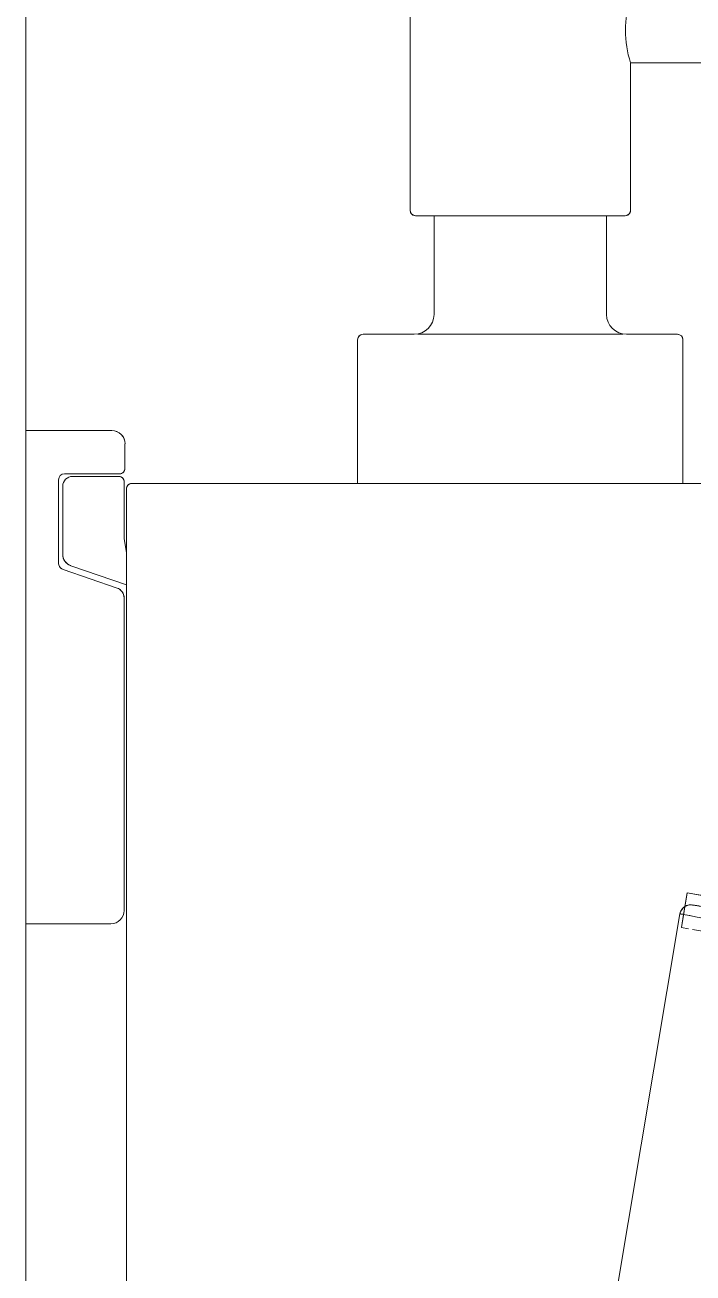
# Model space of a CAD drawing. Header units: millimetres. Extents: x 0 to 102275, y -2706 to 7916.
# Drawn here: x 73992 to 74053.1, y 781.2 to 895.3 of the extents above; entities that cross this region are included whole.
import ezdxf

# ---------------------------------------------------------------- set-up
doc = ezdxf.new("R2010")
doc.units = ezdxf.units.MM
for name, color, linetype, lineweight in [('0-1', 7, 'Continuous', 9), ('A-WALL-PATT', 7, 'Continuous', 9), ('I-WALL', 7, 'Continuous', 9), ('P-SANR-FIXT', 7, 'Continuous', 9)]:
    doc.layers.add(name, color=color, linetype=linetype, lineweight=lineweight)
doc.layers.add('A-GENM', color=7, linetype='Continuous', lineweight=9, true_color=0x260000)

# ---------------------------------------------------------------- blocks, each defined once
blk = doc.blocks.new('смеситель для раковины - Default-30615600-Развертка 1_15-1')
at = {"layer": '0-1'}
for p, q in [((70511.44, 815.93), (70511.11, 813.96)), ((70511.92, 814.84), (70512.71, 814.7)), ((70510.77, 814.01), (70500.51, 752.71)), ((70511.11, 813.96), (70510.91, 812.77))]:
    blk.add_line(p, q, dxfattribs=at)
at = {"layer": '0-1', "flags": 128}
blk.add_lwpolyline([(70511.92, 814.84), (70512.98, 814.66), (70513.2, 814.62)], dxfattribs=at)
at = {"layer": 'P-SANR-FIXT'}
for p, q in [((70511.44, 815.93), (70513.45, 815.59)), ((70512.44, 815.76), (70511.44, 815.93)), ((70511.55, 812.66), (70510.91, 812.77)), ((70510.91, 812.77), (70511.55, 812.66)), ((70514.69, 812.13), (70511.92, 812.6)), ((70511.92, 812.6), (70514.69, 812.13))]:
    blk.add_line(p, q, dxfattribs=at)
at = {"layer": 'P-SANR-FIXT', "flags": 128}
blk.add_lwpolyline([(70510.77, 814.01), (70510.77, 814.01), (70510.77, 814.01)], dxfattribs=at)
blk.add_lwpolyline([(70510.77, 814.01), (70510.77, 814.01), (70510.77, 814.01)], dxfattribs=at)
at = {"layer": 'P-SANR-FIXT'}
for points, knots in [([(70510.77, 814.01), (70510.81, 814.2), (70510.94, 814.47), (70511.23, 814.71), (70511.54, 814.84), (70511.79, 814.86), (70511.93, 814.83)], [0, 0, 0, 0, 0.363636, 0.545455, 0.727273, 1, 1, 1, 1]), ([(70510.77, 814.01), (70510.81, 814.2), (70510.94, 814.47), (70511.23, 814.71), (70511.54, 814.84), (70511.79, 814.86), (70511.93, 814.83)], [0, 0, 0, 0, 0.363636, 0.545455, 0.727273, 1, 1, 1, 1]), ([(70510.77, 814.01), (70510.81, 814.2), (70510.94, 814.46), (70511.24, 814.71), (70511.54, 814.84), (70511.79, 814.86), (70511.93, 814.83)], [0, 0, 0, 0, 0.363636, 0.545455, 0.727273, 1, 1, 1, 1]), ([(70510.77, 814.01), (70510.81, 814.2), (70510.94, 814.46), (70511.24, 814.71), (70511.54, 814.84), (70511.79, 814.86), (70511.93, 814.83)], [0, 0, 0, 0, 0.363636, 0.545455, 0.727273, 1, 1, 1, 1]), ([(70510.77, 814.01), (70510.81, 814.2), (70510.94, 814.46), (70511.24, 814.71), (70511.54, 814.84), (70511.79, 814.86), (70511.93, 814.83)], [0, 0, 0, 0, 0.363636, 0.545455, 0.727273, 1, 1, 1, 1]), ([(70510.77, 814.01), (70510.81, 814.2), (70510.94, 814.47), (70511.16, 814.65), (70511.24, 814.7)], [0, 0, 0, 0, 0.3636364, 0.5454545, 0.5454545, 0.5454545, 0.5454545]), ([(70510.77, 814.01), (70510.81, 814.2), (70510.94, 814.46), (70511.16, 814.65), (70511.24, 814.7)], [0, 0, 0, 0, 0.3636364, 0.5454545, 0.5454545, 0.5454545, 0.5454545])]:
    blk.add_open_spline(points, degree=3, knots=knots, dxfattribs=at)
for points in [[(70511.24, 814.7), (70511.32, 814.75), (70511.41, 814.79), (70511.5, 814.81)], [(70511.24, 814.7), (70511.32, 814.75), (70511.41, 814.79), (70511.5, 814.81)], [(70511.5, 814.81), (70511.64, 814.85), (70511.79, 814.86), (70511.93, 814.83)], [(70511.5, 814.81), (70511.64, 814.85), (70511.79, 814.86), (70511.93, 814.83)], [(70511.5, 814.81), (70511.64, 814.85), (70511.79, 814.86), (70511.93, 814.83)], [(70511.5, 814.81), (70511.57, 814.83), (70511.64, 814.84), (70511.71, 814.85)], [(70511.71, 814.85), (70511.79, 814.85), (70511.86, 814.85), (70511.93, 814.83)], [(70512.74, 814.7), (70512.25, 814.78), (70511.98, 814.83), (70511.93, 814.83)], [(70511.93, 814.83), (70511.98, 814.83), (70512.25, 814.78), (70512.73, 814.7)], [(70510.77, 814.01), (70510.8, 814.02), (70510.86, 814.01), (70510.97, 813.99)], [(70511.06, 813.98), (70510.9, 814), (70510.8, 814.01), (70510.77, 814.01)], [(70511.93, 813.82), (70511.7, 813.87), (70511.5, 813.9), (70511.33, 813.93)]]:
    blk.add_open_spline(points, degree=3, dxfattribs=at)
blk = doc.blocks.new('TOY_Диспансер мыло - Дозатор Elegance new 11654 019001 хром-30593950-Развертка 1_15-1')
at = {"layer": 'A-GENM'}
for p, q in [((70486.12, 878.35), (70486.12, 900.64)), ((70546.69, 891.84), (70506.26, 891.84)), ((70506.26, 891.84), (70506.26, 878.35)), ((70488.3, 877.85), (70486.62, 877.85)), ((70487.99, 877.85), (70488.3, 877.85)), ((70488.3, 877.85), (70504.07, 877.85)), ((70488.3, 868.83), (70488.3, 877.85)), ((70504.07, 877.85), (70504.38, 877.85)), ((70505.76, 877.85), (70504.07, 877.85)), ((70504.07, 877.85), (70504.07, 868.83)), ((70481.32, 853.38), (70481.32, 866.51)), ((70481.82, 867.01), (70486.48, 867.01)), ((70486.93, 867.01), (70505.45, 867.01)), ((70505.89, 867.01), (70510.55, 867.01)), ((70511.05, 866.51), (70511.05, 853.38)), ((70451, 858.2), (70458.87, 858.2)), ((70460.06, 857), (70460.06, 854.75)), ((70453.99, 853.7), (70453.99, 846.09)), ((70459.56, 854.25), (70454.54, 854.25)), ((70455.27, 854.02), (70459.49, 854.02)), ((70454.37, 846.88), (70454.37, 853.12)), ((70459.99, 853.52), (70459.99, 848.31)), ((70460.19, 847.05), (70460.19, 852.88)), ((70460.69, 853.38), (70481.32, 853.38)), ((70481.32, 853.38), (70511.05, 853.38)), ((70511.05, 853.38), (70531.69, 853.38)), ((70459.99, 848.31), (70460.16, 847.22)), ((70460.16, 847.22), (70460.19, 847.05)), ((70460.19, 847.05), (70460.19, 844.1)), ((70460.19, 844.1), (70455.1, 845.85)), ((70454.41, 845.5), (70459.34, 843.8)), ((70460.19, 722.95), (70460.19, 844.1)), ((70459.98, 842.91), (70459.98, 814.33)), ((70458.77, 813.12), (70451, 813.12))]:
    blk.add_line(p, q, dxfattribs=at)
for centre, radius, start, end in [((70515.65, 894.8), 9.85, 162.4904, 197.5096), ((70486.62, 878.35), 0.5, 180, 210), ((70486.62, 878.35), 0.5, 210, 240), ((70486.62, 878.35), 0.5, 240, 270), ((70505.76, 878.35), 0.5, 270, 300), ((70505.76, 878.35), 0.5, 300, 330), ((70505.76, 878.35), 0.5, 330, 0), ((70486.48, 868.83), 1.82, 270, 0), ((70505.89, 868.83), 1.82, 180, 270), ((70481.82, 866.51), 0.5, 154.3756, 180), ((70481.82, 866.51), 0.5, 120, 154.3756), ((70481.82, 866.51), 0.5, 90, 120), ((70510.55, 866.51), 0.5, 60, 90), ((70510.55, 866.51), 0.5, 30, 60), ((70510.55, 866.51), 0.5, 0, 30), ((70458.87, 857), 1.2, 45, 90), ((70458.87, 857), 1.2, 15, 45), ((70458.87, 857), 1.2, 0, 15), ((70459.56, 854.75), 0.5, 330, 0), ((70454.54, 853.7), 0.552, 90, 180), ((70455.27, 853.12), 0.9, 90, 180), ((70459.49, 853.52), 0.5, 60, 90), ((70459.56, 854.75), 0.5, 270, 300), ((70459.49, 853.52), 0.5, 30, 60), ((70459.56, 854.75), 0.5, 300, 330), ((70459.49, 853.52), 0.5, 0, 30), ((70460.69, 852.88), 0.5, 150, 180), ((70460.69, 852.88), 0.5, 120, 150), ((70460.69, 852.88), 0.5, 90, 120), ((70455.45, 846.88), 1.08, 180, 194.2), ((70454.62, 846.09), 0.631, 180, 194.2), ((70454.62, 846.09), 0.631, 194.2, 251), ((70455.45, 846.88), 1.08, 194.2, 236.8), ((70455.45, 846.88), 1.08, 236.8, 251), ((70459.04, 842.91), 0.941, 56.8, 71), ((70459.04, 842.91), 0.941, 14.2, 56.8), ((70459.04, 842.91), 0.941, 0, 14.2), ((70458.77, 814.33), 1.21, 270, 0)]:
    blk.add_arc(centre, radius, start, end, dxfattribs=at)
blk = doc.blocks.new('смеситель для раковины - Default-30607276-Развертка 1_15-1')
at = {"layer": '0-1'}
for p, q in [((70511.44, 815.93), (70510.91, 812.77)), ((70511.92, 814.84), (70512.51, 814.74)), ((70510.77, 814.01), (70495.53, 722.95))]:
    blk.add_line(p, q, dxfattribs=at)
at = {"layer": '0-1', "flags": 128}
blk.add_lwpolyline([(70511.92, 814.84), (70513.52, 814.57), (70517.51, 813.91), (70521.51, 813.25), (70525.82, 812.54), (70531.49, 811.6)], dxfattribs=at)
at = {"layer": 'P-SANR-FIXT'}
for p, q in [((70511.44, 815.93), (70513.45, 815.59)), ((70531.5, 812.58), (70511.44, 815.93)), ((70511.56, 812.66), (70510.91, 812.77)), ((70510.91, 812.77), (70511.56, 812.66)), ((70514.7, 812.13), (70511.92, 812.6)), ((70511.92, 812.6), (70514.7, 812.13))]:
    blk.add_line(p, q, dxfattribs=at)
at = {"layer": 'P-SANR-FIXT', "flags": 128}
blk.add_lwpolyline([(70510.77, 814.01), (70510.77, 814.01), (70510.77, 814.01)], dxfattribs=at)
blk.add_lwpolyline([(70510.77, 814.01), (70510.77, 814.01), (70510.77, 814.01)], dxfattribs=at)
at = {"layer": 'P-SANR-FIXT'}
for points, knots in [([(70511.93, 814.83), (70511.74, 814.87), (70511.45, 814.83), (70511.12, 814.63), (70510.89, 814.38), (70510.8, 814.15), (70510.77, 814.01)], [0, 0, 0, 0, 0.363636, 0.545455, 0.727273, 1, 1, 1, 1]), ([(70511.93, 814.83), (70511.74, 814.87), (70511.45, 814.83), (70511.12, 814.63), (70510.89, 814.38), (70510.8, 814.15), (70510.77, 814.01)], [0, 0, 0, 0, 0.363636, 0.545455, 0.727273, 1, 1, 1, 1]), ([(70511.93, 814.83), (70511.74, 814.87), (70511.45, 814.83), (70511.12, 814.63), (70510.89, 814.38), (70510.8, 814.15), (70510.77, 814.01)], [0, 0, 0, 0, 0.363636, 0.545455, 0.727273, 1, 1, 1, 1]), ([(70511.93, 814.83), (70511.74, 814.87), (70511.45, 814.83), (70511.12, 814.63), (70510.89, 814.38), (70510.8, 814.15), (70510.77, 814.01)], [0, 0, 0, 0, 0.363636, 0.545455, 0.727273, 1, 1, 1, 1]), ([(70511.37, 814.77), (70511.28, 814.73), (70511.12, 814.63), (70510.89, 814.38), (70510.8, 814.15), (70510.77, 814.01)], [0.3636364, 0.3636364, 0.3636364, 0.3636364, 0.5454545, 0.7272727, 1, 1, 1, 1]), ([(70511.37, 814.76), (70511.28, 814.73), (70511.12, 814.63), (70510.89, 814.38), (70510.8, 814.15), (70510.77, 814.01)], [0.3636364, 0.3636364, 0.3636364, 0.3636364, 0.5454545, 0.7272727, 1, 1, 1, 1]), ([(70531.61, 810.54), (70530.55, 810.68), (70528.95, 810.91), (70526.83, 811.25), (70525.26, 811.51), (70523.74, 811.79), (70521.78, 812.19), (70519.48, 812.67), (70517.01, 812.96), (70514.88, 813.2), (70513.15, 813.56), (70511.85, 813.84), (70511.02, 813.99), (70510.8, 814.02), (70510.77, 814.01)], [0, 0, 0, 0, 0.1, 0.15, 0.2, 0.25, 0.3, 0.4, 0.5, 0.6, 0.7, 0.8, 0.9, 1, 1, 1, 1])]:
    blk.add_open_spline(points, degree=3, knots=knots, dxfattribs=at)
for points in [[(70511.93, 814.83), (70511.74, 814.87), (70511.54, 814.84), (70511.37, 814.77)], [(70511.71, 814.85), (70511.6, 814.84), (70511.48, 814.81), (70511.37, 814.76)], [(70511.93, 814.83), (70511.86, 814.85), (70511.79, 814.85), (70511.71, 814.85)], [(70512.94, 814.66), (70512.33, 814.77), (70511.98, 814.82), (70511.93, 814.83)], [(70511.93, 814.83), (70511.98, 814.82), (70512.33, 814.77), (70512.95, 814.66)], [(70510.94, 814.41), (70510.86, 814.29), (70510.8, 814.15), (70510.77, 814.01)], [(70510.77, 814.01), (70510.8, 814.01), (70510.9, 814), (70511.06, 813.98)], [(70511.37, 814.76), (70511.28, 814.73), (70511.12, 814.63), (70510.99, 814.48), (70510.94, 814.41)], [(70511.33, 813.93), (70511.5, 813.9), (70511.7, 813.87), (70511.93, 813.82)]]:
    blk.add_open_spline(points, degree=3, dxfattribs=at)
blk = doc.blocks.new('TOY_Диспансер мыло - Дозатор Elegance new 11654 019001 хром-30615784-Развертка 1_15-1')
at = {"layer": 'A-GENM'}
for p, q in [((70486.12, 878.35), (70486.12, 900.64)), ((70506.26, 891.84), (70506.26, 878.35)), ((70546.69, 891.84), (70506.26, 891.84)), ((70488.3, 877.85), (70486.62, 877.85)), ((70487.99, 877.85), (70504.38, 877.85)), ((70488.3, 868.83), (70488.3, 877.85)), ((70504.07, 877.85), (70504.07, 868.83)), ((70505.76, 877.85), (70504.07, 877.85)), ((70481.32, 853.38), (70481.32, 866.51)), ((70481.82, 867.01), (70486.48, 867.01)), ((70486.81, 867.01), (70505.56, 867.01)), ((70505.89, 867.01), (70510.55, 867.01)), ((70511.05, 866.51), (70511.05, 853.38)), ((70451, 858.2), (70458.87, 858.2)), ((70460.06, 857), (70460.06, 854.75)), ((70453.99, 853.7), (70453.99, 846.09)), ((70459.56, 854.25), (70454.54, 854.25)), ((70455.27, 854.02), (70459.49, 854.02)), ((70454.37, 846.88), (70454.37, 853.12)), ((70459.99, 853.52), (70459.99, 848.31)), ((70460.19, 847.05), (70460.19, 852.88)), ((70460.69, 853.38), (70481.32, 853.38)), ((70481.32, 853.38), (70511.05, 853.38)), ((70511.05, 853.38), (70531.69, 853.38)), ((70459.99, 848.31), (70460.19, 847.05)), ((70460.19, 847.05), (70460.19, 844.1)), ((70460.19, 844.1), (70455.1, 845.85)), ((70454.41, 845.5), (70459.34, 843.8)), ((70460.19, 722.95), (70460.19, 844.1)), ((70459.98, 842.91), (70459.98, 814.33)), ((70458.77, 813.12), (70451, 813.12))]:
    blk.add_line(p, q, dxfattribs=at)
for centre, radius, start, end in [((70515.65, 894.8), 9.85, 162.4904, 197.5096), ((70486.62, 878.35), 0.5, 180, 270), ((70505.76, 878.35), 0.5, 270, 0), ((70486.48, 868.83), 1.82, 270, 0), ((70505.89, 868.83), 1.82, 180, 270), ((70481.82, 866.51), 0.5, 90, 180), ((70510.55, 866.51), 0.5, 0, 90), ((70458.87, 857), 1.2, 0, 90), ((70459.56, 854.75), 0.5, 270, 0), ((70454.54, 853.7), 0.552, 90, 180), ((70455.27, 853.12), 0.9, 90, 180), ((70459.49, 853.52), 0.5, 0, 90), ((70460.69, 852.88), 0.5, 90, 180), ((70455.45, 846.88), 1.08, 180, 251), ((70454.62, 846.09), 0.631, 180, 251), ((70459.04, 842.91), 0.941, 0, 71), ((70458.77, 814.33), 1.21, 270, 0)]:
    blk.add_arc(centre, radius, start, end, dxfattribs=at)

msp = doc.modelspace()

# ---------------------------------------------------------------- hatches: boundary and pattern name
at = {"layer": 'A-WALL-PATT'}
h = msp.add_hatch(dxfattribs=at)
h.set_pattern_fill('FP_12', color=256, style=0, pattern_type=2)
h.set_pattern_definition([(90, (73992.1, 0), (-600, 4e-14), []), (180, (73992.1, 0), (-7e-14, -600), [])])
h.paths.add_polyline_path([(73992.09, 600), (73992.09, 1800), (73981.09, 1800), (73981.09, 600), (73991.11, 600)])
h = msp.add_hatch(dxfattribs=at)
h.set_pattern_fill('FP_13', color=256, style=0, pattern_type=2)
h.set_pattern_definition([(90, (75451.1, 0), (-600, 4e-14), []), (180, (75451.1, 0), (-7e-14, -600), [])])
h.paths.add_polyline_path([(73992.09, 0), (74045.09, 0.08), (74058.98, 250), (73992.09, 250), (73992.09, 73.33)])
h.paths.add_polyline_path([(75370.09, 0), (75370.09, 1800), (75201.09, 1800), (75201.09, 0)])
h.paths.add_polyline_path([(74251.09, 72), (74251.09, 250), (74241.2, 250), (74249.95, 92.5)])
h.paths.add_polyline_path([(74165.43, 845.54), (74165.77, 845.02), (74166.27, 844.73), (74167.09, 843.63), (74166.89, 842.95), (74167.11, 844.11), (74166.89, 844.33), (74165.43, 845.53)])
h.paths.add_polyline_path([(74165.81, 841.55), (74166, 842.13), (74165.79, 841.79), (74165.8, 841.7)])
h.paths.add_polyline_path([(74135.38, 837.82), (74135.38, 837.91), (74135.27, 837.82)])
h.paths.add_polyline_path([(74201.47, 803.66), (74202.34, 804.22), (74201.34, 804.1), (74199.51, 803.93), (74198.27, 803.66), (74197.78, 803.49), (74201.46, 803.66)])
h.paths.add_polyline_path([(74079.67, 700), (74251.09, 700), (74251.09, 1800), (73992.09, 1800), (73992.09, 1500), (74012.09, 1500), (74012.09, 900), (73992.09, 900), (73992.09, 858.2), (73995.5, 845.5), (74000.43, 843.8), (74001.07, 842.91), (74001.07, 814.33), (73999.86, 813.12), (73992.09, 813.12), (73992.09, 700), (74033.13, 700.02), (74036.63, 722.45), (74001.78, 722.45), (74001.28, 722.95), (74001.07, 844.17), (73996.19, 845.85), (73995.46, 846.88), (73995.5, 853.17), (73996.36, 854.02), (74000.65, 853.95), (74001.07, 853.12), (74001.28, 852.88), (74001.78, 853.38), (74022.41, 853.38), (74022.46, 866.56), (74022.91, 867.01), (74028.48, 867.25), (74029.15, 867.92), (74029.39, 868.83), (74029.39, 877.85), (74027.71, 877.85), (74027.21, 878.35), (74027.21, 900.64), (74027.71, 901.14), (74032.48, 901.69), (74037.28, 901.85), (74043.68, 901.51), (74046.84, 901.14), (74047.34, 900.64), (74047.34, 897.77), (74087.78, 897.77), (74087.78, 891.84), (74047.34, 891.84), (74047.34, 878.35), (74046.84, 877.85), (74045.16, 877.85), (74045.4, 867.92), (74046.07, 867.25), (74046.98, 867.01), (74051.64, 867.01), (74052.14, 866.33), (74052.14, 853.38), (74072.78, 853.38), (74073.28, 852.88), (74073.28, 836.25), (74073.98, 836.4), (74074.16, 836.5), (74081.31, 837.44), (74166.33, 845.34), (74166.92, 845), (74167.48, 844.25), (74167.56, 843.09), (74166.95, 842.05), (74165.48, 841.52), (74147.84, 839.55), (74129.67, 836.67), (74131.61, 837.06), (74131.12, 836.64), (74126.63, 835.22), (74125.31, 834.8), (74122.72, 834.01), (74122.66, 833.82), (74120.39, 833.41), (74117.85, 832.79), (74119.44, 833.11), (74121.71, 833.39), (74121.63, 833.13), (74120.58, 832.74), (74116.44, 830.91), (74115.23, 830.45), (74113.58, 829.71), (74105.82, 824.42), (74105.8, 824.35), (74105.16, 823.95), (74104.35, 823.4), (74102.43, 822.29), (74102.02, 822.1), (74101.97, 821.86), (74102.19, 821.65), (74100.03, 819.29), (74099.31, 818.75), (74098.32, 818.42), (74097.75, 818.02), (74097.68, 817.57), (74098.42, 817.96), (74098.32, 817.41), (74097.02, 816.02), (74096.62, 815.88), (74095.73, 814.74), (74095.44, 814.81), (74095.12, 814.05), (74095.12, 813.54), (74094.81, 813.44), (74094.51, 812.21), (74094.3, 811.62), (74093.53, 810.53), (74091.13, 810.63), (74091.41, 809.44), (74093.46, 809.09), (74093.46, 808.34), (74098.06, 808.32), (74123.78, 810.59), (74125.14, 810.77), (74135.29, 811.58), (74148.73, 812.73), (74158.25, 813.32), (74160.12, 813.36), (74165.99, 814.14), (74195.13, 816.84), (74197.09, 817.03), (74201.55, 817.21), (74203.89, 816.47), (74206.11, 814.4), (74207.05, 812.58), (74207.39, 810.91), (74206.91, 807.85), (74205.53, 805.6), (74203.95, 804.36), (74202, 803.55), (74200.69, 803.57), (74195.25, 803.17), (74191.74, 802.78), (74188.88, 802.07), (74186.45, 800.51), (74184, 799.57), (74180.95, 799.69), (74177.55, 800.28), (74175.53, 800.21), (74174.73, 801.32), (74173.31, 801.05), (74140.11, 798.08), (74138.42, 797.55), (74127.41, 795.61), (74114.07, 791.01), (74102.2, 783.25), (74093.82, 772.73), (74093.82, 772.73), (74088.85, 757.12), (74078.87, 700), (74079.64, 700)])
h.paths.add_polyline_path([(74126.63, 809.92), (74199.8, 816.2), (74199.42, 816.31), (74126.51, 809.92)])
h.paths.add_polyline_path([(74097.94, 807.46), (74096.71, 807.63), (74097.94, 807.46)])
h.paths.add_polyline_path([(74103.83, 808.2), (74104.59, 808.45), (74103.87, 808.2)])
h.paths.add_polyline_path([(74122.91, 810.08), (74123.97, 810.32), (74123.23, 810.14)])
h.paths.add_polyline_path([(74206.91, 810.34), (74206.96, 810.34), (74206.88, 810.45)])
h.paths.add_polyline_path([(74143.87, 812.55), (74143.87, 812.55), (74143.87, 814.09)])
h.paths.add_polyline_path([(74096.22, 814.05), (74096.51, 815.16), (74096.71, 815.07), (74096.22, 814.43)])
h.paths.add_polyline_path([(74123.33, 814.09), (74120.85, 814.09), (74117.93, 814.09)])
h.paths.add_polyline_path([(74177.56, 814.82), (74180.47, 815.11), (74179.28, 815.19), (74177.13, 814.98), (74177.35, 814.89), (74177.57, 814.82)])
h.paths.add_polyline_path([(74199.25, 816.89), (74198.83, 816.9), (74198.77, 816.9)])
h.paths.add_polyline_path([(74200.64, 816.98), (74199.8, 817.06), (74200.63, 816.98)])
h.paths.add_polyline_path([(74199.47, 817.07), (74198.14, 817.1), (74199.42, 817.07)])
h.paths.add_polyline_path([(74087.89, 818.14), (74098.87, 824.59), (74103.7, 827.16), (74104.04, 827.06), (74105.5, 828.08), (74101.89, 826.23), (74095.49, 822.57), (74087.86, 818.14)])
h.paths.add_polyline_path([(74108.72, 829.13), (74112.42, 831.26), (74110.38, 830.09), (74108.75, 829.14)])
h.paths.add_polyline_path([(74113.3, 831.62), (74114.18, 831.97), (74113.45, 831.69)])
h.paths.add_polyline_path([(74134.08, 837.42), (74135.79, 837.69), (74134.09, 837.42)])
h.paths.add_polyline_path([(73995.08, 846.09), (73992.09, 858.2), (73999.96, 858.2), (74001.07, 857.29), (74001.15, 857), (74001.07, 854.66), (74000.35, 854.25), (73995.15, 853.97), (73995.08, 853.7)])

# ---------------------------------------------------------------- linework, layer by layer
at = {"layer": 'I-WALL'}
msp.add_line((73992.09, 1800), (73992.09, 394.13), dxfattribs=at)

# ---------------------------------------------------------------- block references
at = {"layer": 'P-SANR-FIXT'}
for name in ['TOY_Диспансер мыло - Дозатор Elegance new 11654 019001 хром-30593950-Развертка 1_15-1', 'TOY_Диспансер мыло - Дозатор Elegance new 11654 019001 хром-30615784-Развертка 1_15-1', 'смеситель для раковины - Default-30615600-Развертка 1_15-1', 'смеситель для раковины - Default-30607276-Развертка 1_15-1']:
    msp.add_blockref(name, (3541.09, 0), dxfattribs=at)

doc.saveas('drawing.dxf')
